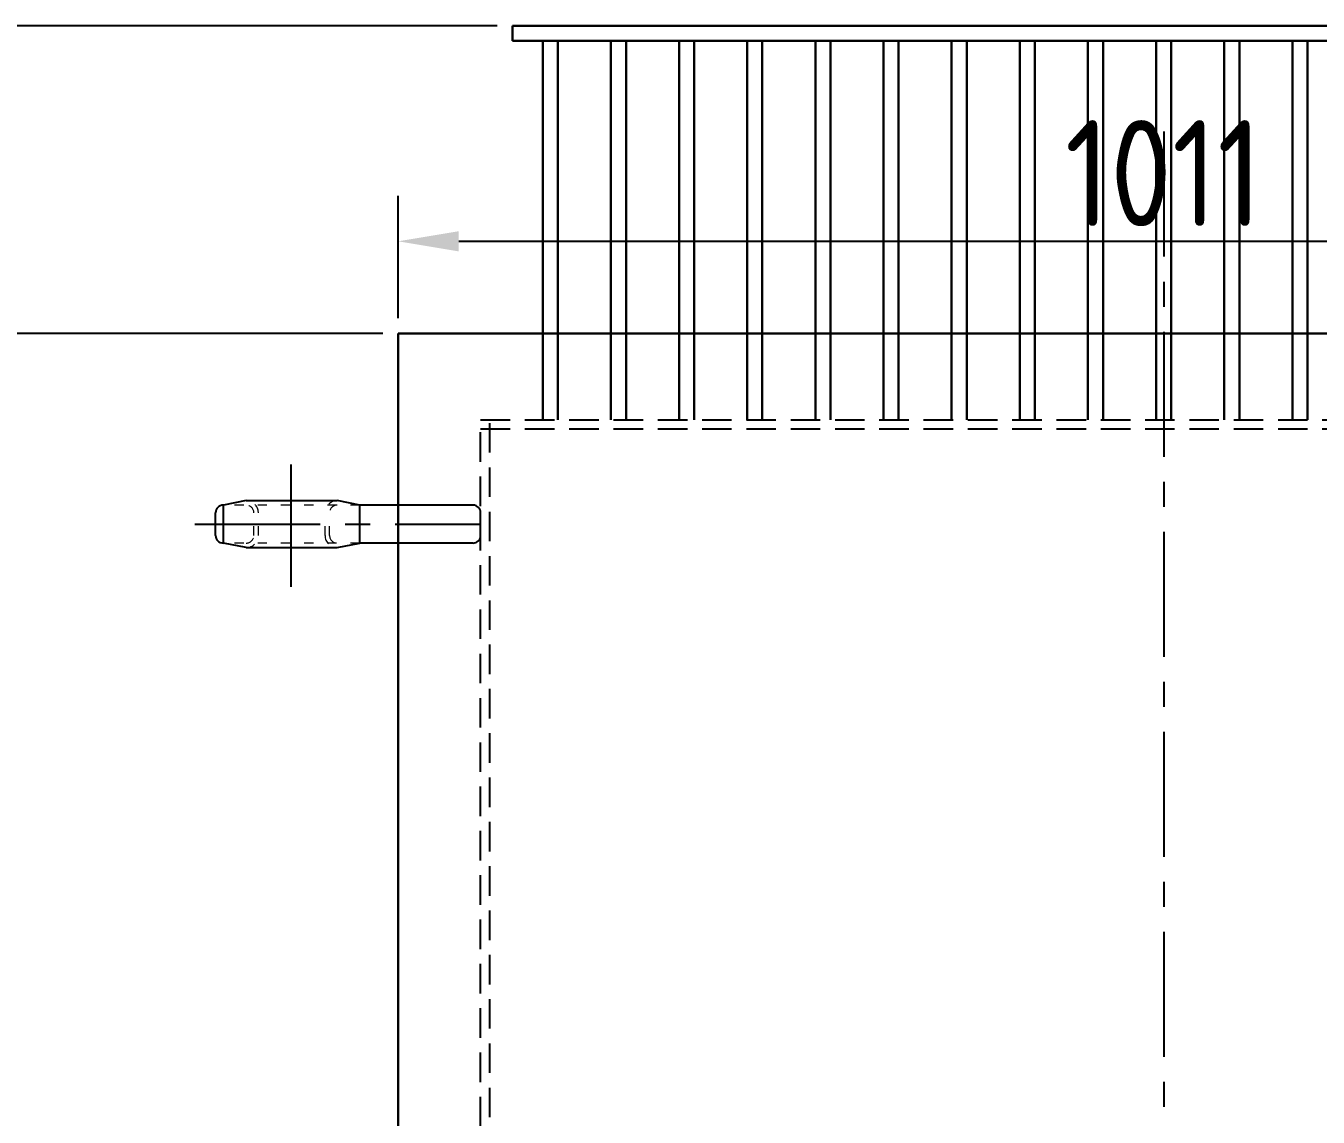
# Model space of a CAD drawing. Header units: millimetres. Extents: x 70841 to 133731, y -170061 to -164340.
# Drawn here: x 108580 to 109433, y -168316 to -167595 of the extents above; entities that cross this region are included whole.
import ezdxf

# ---------------------------------------------------------------- set-up
doc = ezdxf.new("R2010")
doc.units = ezdxf.units.MM
doc.header["$LTSCALE"] = 13
for name, pattern in [('ACAD_ISO03W100', [1.18, 0.47, -0.71]), ('CENTERX2', [101.6, 63.5, -12.7, 12.7, -12.7]), ('DASHED', [0.75, 0.5, -0.25])]:
    doc.linetypes.add(name, pattern=pattern)
for name, color, linetype in [('1', 4, 'Continuous'), ('粗实线', 4, 'Continuous'), ('铁心虚线', 1, 'DASHED')]:
    doc.layers.add(name, color=color, linetype=linetype)
doc.layers.add('标注、文本', color=3, linetype='Continuous', lineweight=25)
doc.styles.get("Standard").update_dxf_attribs({"font": 'gbenor.shx', "bigfont": 'gbcbig.shx'})
doc.dimstyles.new('1-15', dxfattribs={"dimscale": 20, "dimtxt": 3.5, "dimasz": 2, "dimexe": 1.5, "dimexo": 0.5, "dimgap": 0.5, "dimtad": 1, "dimtoh": 1, "dimdec": 1, "dimdsep": 46, "dimtxsty": 'Standard', "dimcen": 2.5, "dimclrd": 3, "dimclre": 3, "dimclrt": 3, "dimadec": 0, "dimazin": 2, "dimtfac": 1, "dimtdec": 1, "dimtmove": 0, "dimatfit": 2, "dimfxl": 1, "dimarcsym": 0})

# ---------------------------------------------------------------- blocks, each defined once
blk = doc.blocks.new('*D1481')
at = {"layer": 'Defpoints', "color": 0, "transparency": 16777216}
for p in [(108825.33, -167798.39), (108356.72, -169016.39), (108775.33, -169016.39)]:
    blk.add_point(p, dxfattribs=at)
at = {"layer": '标注、文本', "color": 3, "lineweight": -2, "transparency": 16777216}
for p, q in [((108815.33, -167798.39), (108326.72, -167798.39)), ((108356.72, -167838.39), (108356.72, -168976.39)), ((108765.33, -169016.39), (108326.72, -169016.39))]:
    blk.add_line(p, q, dxfattribs=at)
at = {"layer": '标注、文本', "color": 3, "transparency": 16777216}
for points in [[(108350.06, -167838.39), (108363.39, -167838.39), (108356.72, -167798.39)], [(108350.06, -168976.39), (108363.39, -168976.39), (108356.72, -169016.39)]]:
    blk.add_solid(points, dxfattribs=at)
at = {"layer": '标注、文本', "color": 3, "transparency": 16777216, "insert": (108311.72, -168407.39), "char_height": 70, "attachment_point": 5, "rotation": 90}
blk.add_mtext('1218', dxfattribs=at)
blk = doc.blocks.new('*D1482')
at = {"layer": 'Defpoints', "color": 0, "transparency": 16777216}
for p in [(109836.33, -167737.63), (108825.33, -167798.39), (109836.33, -167798.39)]:
    blk.add_point(p, dxfattribs=at)
at = {"layer": '标注、文本', "color": 3, "lineweight": -2, "transparency": 16777216}
for p, q in [((108825.33, -167788.39), (108825.33, -167707.63)), ((109836.33, -167788.39), (109836.33, -167707.63)), ((108865.33, -167737.63), (109796.33, -167737.63))]:
    blk.add_line(p, q, dxfattribs=at)
at = {"layer": '标注、文本', "color": 3, "transparency": 16777216}
for points in [[(108865.33, -167730.96), (108865.33, -167744.29), (108825.33, -167737.63)], [(109796.33, -167730.96), (109796.33, -167744.29), (109836.33, -167737.63)]]:
    blk.add_solid(points, dxfattribs=at)
at = {"layer": '标注、文本', "color": 3, "transparency": 16777216, "insert": (109330.83, -167692.63), "char_height": 70, "attachment_point": 5}
blk.add_mtext('1011', dxfattribs=at)
blk = doc.blocks.new('*D1770')
at = {"layer": 'Defpoints', "color": 0, "transparency": 16777216}
for p in [(108175.09, -167595.39), (108900.83, -167595.39), (108610.83, -169016.39)]:
    blk.add_point(p, dxfattribs=at)
at = {"layer": '标注、文本', "color": 3, "lineweight": -2, "transparency": 16777216}
for p, q in [((108890.83, -167595.39), (108145.09, -167595.39)), ((108175.09, -168976.39), (108175.09, -167635.39)), ((108600.83, -169016.39), (108145.09, -169016.39))]:
    blk.add_line(p, q, dxfattribs=at)
at = {"layer": '标注、文本', "color": 3, "transparency": 16777216}
for points in [[(108168.42, -167635.39), (108181.76, -167635.39), (108175.09, -167595.39)], [(108168.42, -168976.39), (108181.76, -168976.39), (108175.09, -169016.39)]]:
    blk.add_solid(points, dxfattribs=at)
at = {"layer": '标注、文本', "color": 3, "transparency": 16777216, "insert": (108130.09, -168305.89), "char_height": 70, "attachment_point": 5, "rotation": 90}
blk.add_mtext('1421', dxfattribs=at)

msp = doc.modelspace()

# ---------------------------------------------------------------- linework, layer by layer
at = {"layer": '1', "color": 1, "linetype": 'CENTERX2', "lineweight": -3, "ltscale": 0.1}
for p, q in [((109330.829, -167665.209), (109330.829, -169104.729)), ((108754.837, -167965.651), (108754.837, -167884.959)), ((108691.216, -167924.316), (108879.829, -167924.316))]:
    msp.add_line(p, q, dxfattribs=at)
at = {"layer": '标注、文本'}
for p, q in [((108725.087, -167908.816), (108710.087, -167911.816)), ((108725.087, -167908.816), (108785.087, -167908.816)), ((108800.087, -167911.816), (108785.087, -167908.816)), ((108704.846, -167931.816), (108704.846, -167916.816)), ((108710.087, -167936.816), (108710.087, -167911.816)), ((108874.829, -167911.816), (108800.087, -167911.816)), ((108800.087, -167936.816), (108800.087, -167911.816)), ((108879.829, -167931.816), (108879.829, -167916.816)), ((108725.087, -167939.816), (108710.087, -167936.816)), ((108725.087, -167939.816), (108785.087, -167939.816)), ((108785.087, -167939.816), (108800.087, -167936.816)), ((108874.829, -167936.816), (108800.087, -167936.816))]:
    msp.add_line(p, q, dxfattribs=at)
at = {"layer": '标注、文本', "color": 2, "linetype": 'ACAD_ISO03W100', "lineweight": 18}
for p, q in [((108800.087, -167911.816), (108709.846, -167911.816)), ((108730.087, -167931.816), (108730.087, -167916.816)), ((108733.087, -167931.816), (108733.087, -167916.816)), ((108777.087, -167931.816), (108777.087, -167916.816)), ((108780.087, -167931.816), (108780.087, -167916.816)), ((108800.087, -167936.816), (108709.846, -167936.816))]:
    msp.add_line(p, q, dxfattribs=at)
for centre, radius, start, end in [((108725.087, -167916.816), 8, 0, 90), ((108785.087, -167916.816), 8, 90, 180), ((108725.087, -167916.816), 5, 0, 90), ((108785.087, -167916.816), 5, 90, 180), ((108725.087, -167931.816), 5, 270, 0), ((108725.087, -167931.816), 8, 270, 0), ((108785.087, -167931.816), 8, 180, 270), ((108785.087, -167931.816), 5, 180, 270)]:
    msp.add_arc(centre, radius, start, end, dxfattribs=at)
at = {"layer": '标注、文本'}
for centre, start, end in [((108709.846, -167916.816), 90, 180), ((108874.829, -167916.816), 0, 90), ((108709.846, -167931.816), 180, 270), ((108874.829, -167931.816), 270, 0)]:
    msp.add_arc(centre, 5, start, end, dxfattribs=at)
at = {"layer": '粗实线', "lineweight": 30}
for p, q in [((108900.829, -167595.39), (109760.829, -167595.39)), ((108900.829, -167595.39), (108900.829, -167605.39)), ((108900.829, -167605.39), (109760.829, -167605.39)), ((108920.829, -167605.39), (108920.829, -167855.39)), ((108930.829, -167605.39), (108930.829, -167855.39)), ((108965.829, -167605.39), (108965.829, -167855.39)), ((108975.829, -167605.39), (108975.829, -167855.39)), ((109010.829, -167605.39), (109010.829, -167855.39)), ((109020.829, -167605.39), (109020.829, -167855.39)), ((109055.829, -167605.39), (109055.829, -167855.39)), ((109065.829, -167605.39), (109065.829, -167855.39)), ((109100.829, -167605.39), (109100.829, -167855.39)), ((109110.829, -167605.39), (109110.829, -167855.39)), ((109145.829, -167605.39), (109145.829, -167855.39)), ((109155.829, -167605.39), (109155.829, -167855.39)), ((109190.829, -167605.39), (109190.829, -167855.39)), ((109200.829, -167605.39), (109200.829, -167855.39)), ((109235.829, -167605.39), (109235.829, -167855.39)), ((109245.829, -167605.39), (109245.829, -167855.39)), ((109280.829, -167605.39), (109280.829, -167855.39)), ((109290.829, -167605.39), (109290.829, -167855.39)), ((109325.829, -167605.39), (109325.829, -167855.39)), ((109335.829, -167605.39), (109335.829, -167855.39)), ((109370.829, -167605.39), (109370.829, -167855.39)), ((109380.829, -167605.39), (109380.829, -167855.39)), ((109415.829, -167605.39), (109415.829, -167855.39)), ((109425.829, -167605.39), (109425.829, -167855.39)), ((108825.329, -167798.39), (108825.329, -168491.39)), ((108825.329, -167798.39), (109836.329, -167798.39))]:
    msp.add_line(p, q, dxfattribs=at)
at = {"layer": '铁心虚线', "color": 6, "ltscale": 3}
for p, q in [((108879.829, -167855.39), (109781.829, -167855.39)), ((108879.829, -168497.39), (108879.829, -167855.39)), ((108885.829, -168491.39), (108885.829, -167855.39)), ((108879.829, -167861.39), (109781.829, -167861.39))]:
    msp.add_line(p, q, dxfattribs=at)

# ---------------------------------------------------------------- dimensions: what is measured, and where the dimension line sits
at = {"layer": '标注、文本'}
for base, p1, p2, picture, middle in [((108175.089, -167595.39), (108610.829, -169016.39), (108900.829, -167595.39), '*D1770', (108130.089, -168305.89)), ((108356.722, -169016.39), (108825.329, -167798.39), (108775.329, -169016.39), '*D1481', (108311.722, -168407.39))]:
    dim = msp.add_linear_dim(base=base, p1=p1, p2=p2, angle=90, dimstyle='1-15', dxfattribs=at)
    dim.commit()
    dim.dimension.update_dxf_attribs({"geometry": picture, "text_midpoint": middle})
dim = msp.add_linear_dim(base=(109836.329, -167737.626), p1=(108825.329, -167798.39), p2=(109836.329, -167798.39), dimstyle='1-15', dxfattribs=at)
dim.commit()
dim.dimension.update_dxf_attribs({"geometry": '*D1482', "text_midpoint": (109330.829, -167692.626)})

doc.saveas('drawing.dxf')
